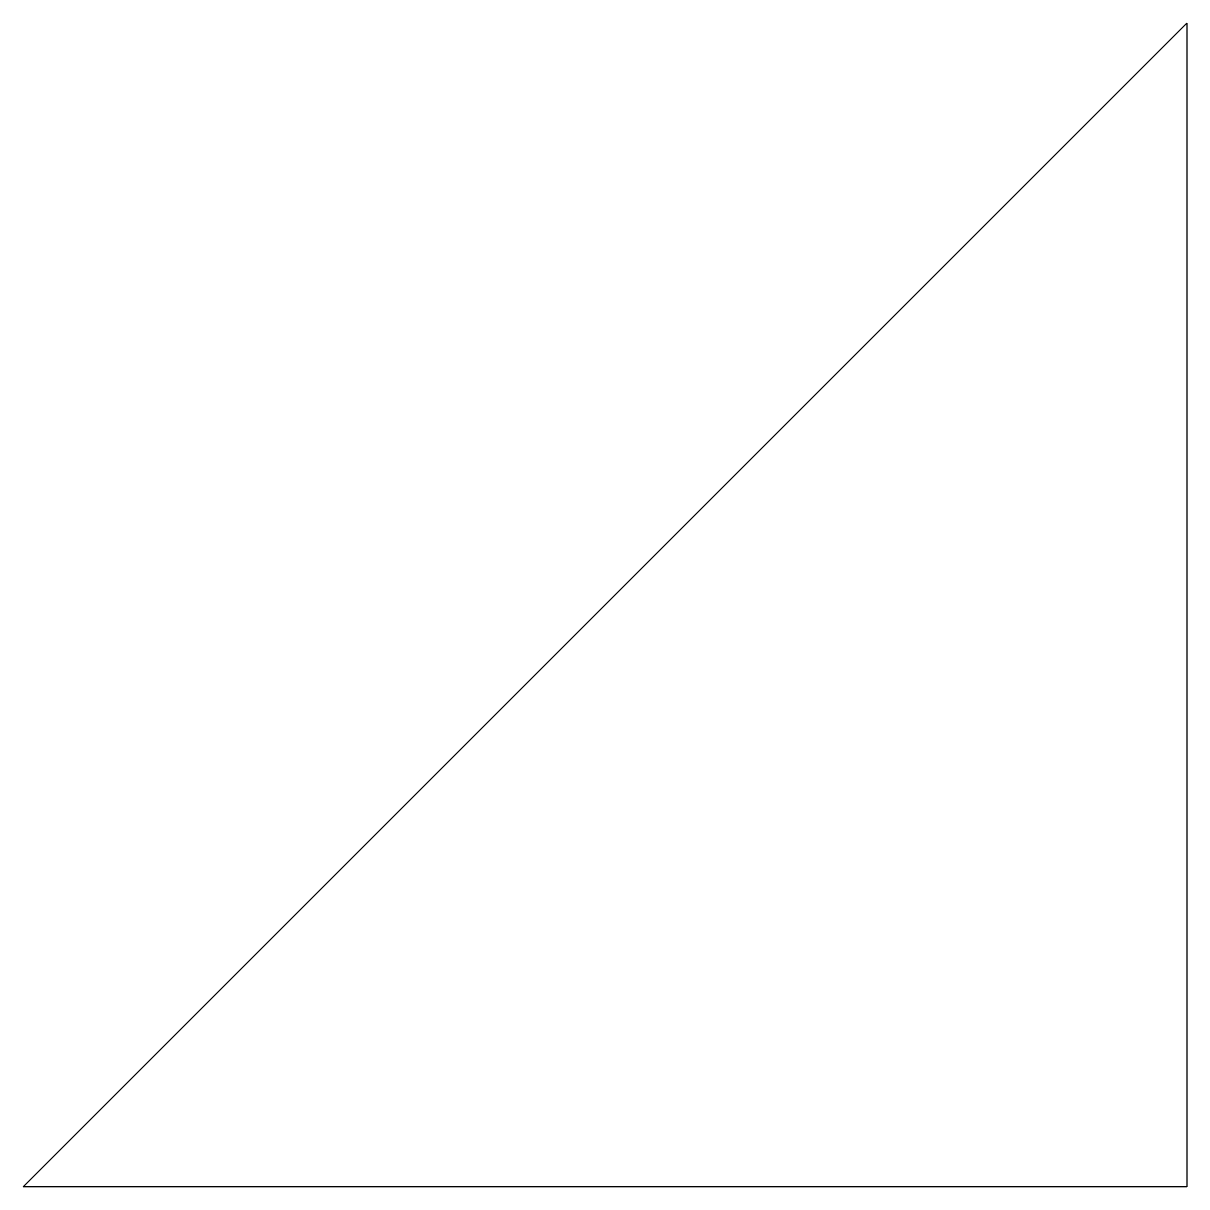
# Model space of a CAD drawing. Extents: x 0 to 545, y 0 to 545.
import ezdxf

# ---------------------------------------------------------------- set-up
doc = ezdxf.new("R2010")
doc.units = 0
doc.header["$MEASUREMENT"] = 0
doc.layers.add('MODELSKETCH_VISIBLE', color=7, linetype='CONTINUOUS')

msp = doc.modelspace()

# ---------------------------------------------------------------- linework, layer by layer
at = {"layer": 'MODELSKETCH_VISIBLE'}
for p, q in [((0, 0), (545, 545)), ((545, 545), (545, 0)), ((545, 0), (0, 0))]:
    msp.add_line(p, q, dxfattribs=at)

doc.saveas('drawing.dxf')
